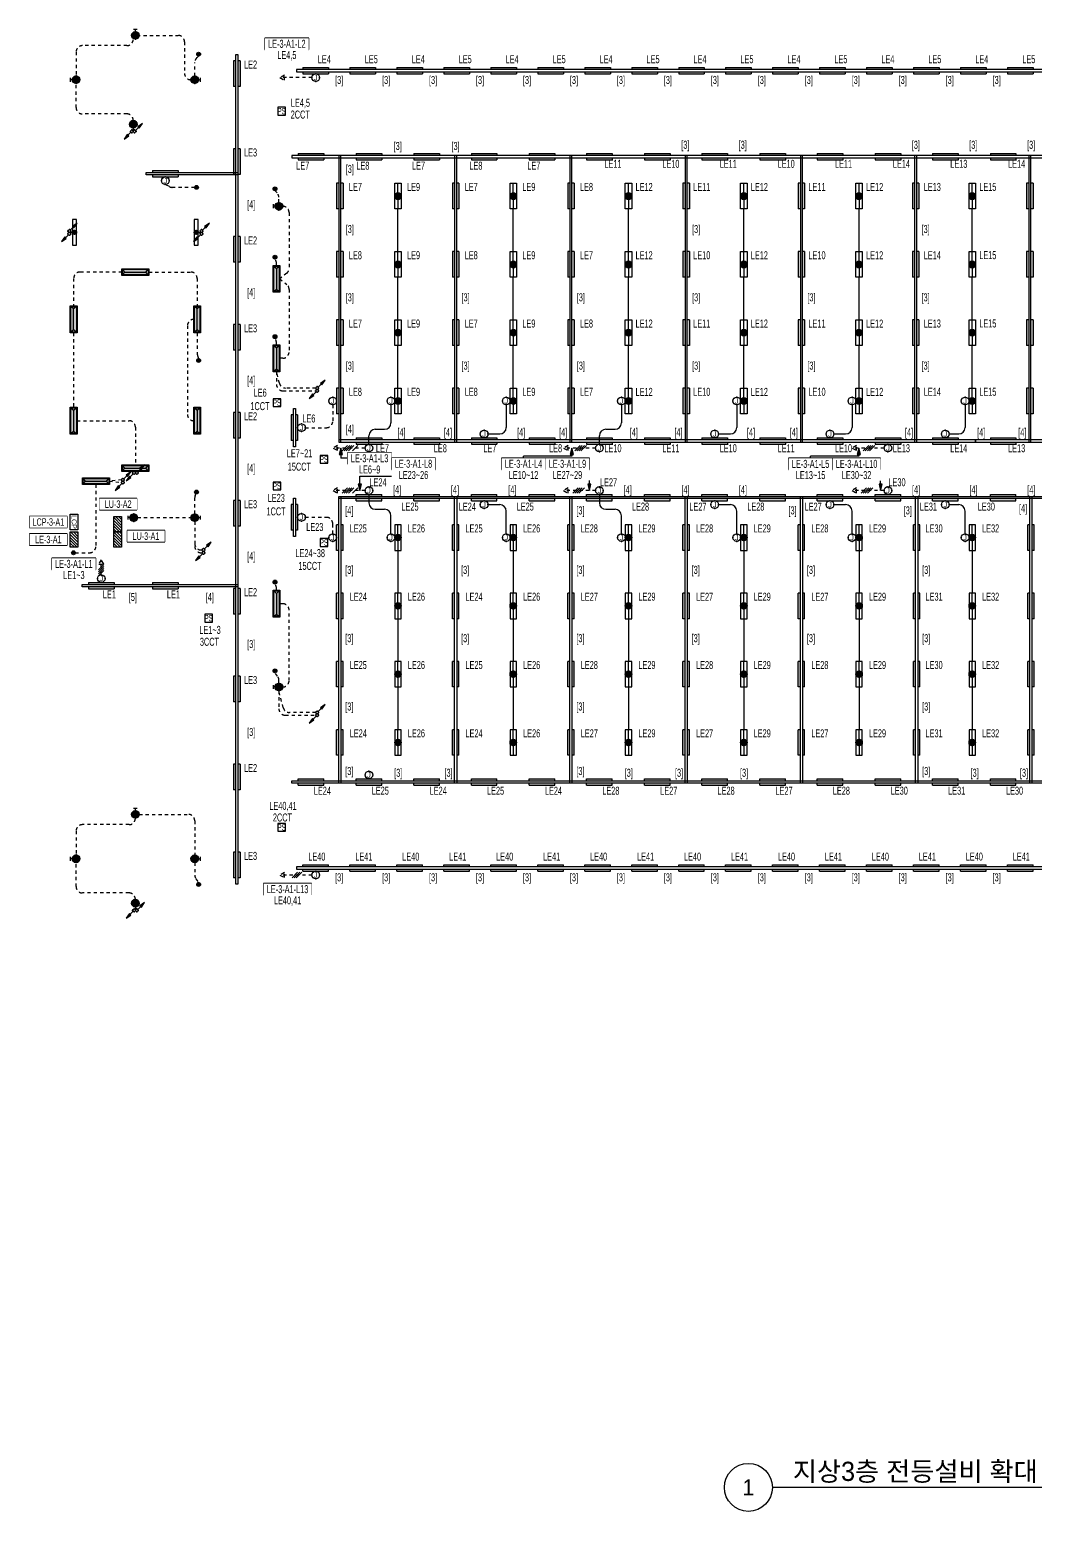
# Model space of a CAD drawing. Header units: millimetres. Extents: x 86947 to 500447, y -530175 to 1059536.
# Drawn here: x 265245 to 312358, y 182625 to 252050 of the extents above; entities that cross this region are included whole.
import ezdxf
from ezdxf.enums import TextEntityAlignment as Align

# ---------------------------------------------------------------- set-up
doc = ezdxf.new("R2010")
doc.units = ezdxf.units.MM
doc.header["$LTSCALE"] = 150
doc.set_wipeout_variables(frame=1)
doc.linetypes.add('D1', pattern=[3, 1, -1, 1])
for name, color, linetype in [('------01 Distribution Panel', 3, 'Continuous'), ('------01 Distribution Panel_UPS_Emgency', 232, 'Continuous'), ('------02 Etc Panel', 3, 'Continuous'), ('------03 Lighting Fixture', 3, 'Continuous'), ('------04 Lighting Switch', 2, 'Continuous'), ('------04 Number of Strands (가닥수)', 1, 'Continuous'), ('-----20 General Symbol', 3, 'Continuous'), ('-----21 Embeded Wire in Ceiling or Wall', 4, 'Continuous'), ('-----23 Concealed or Exposed Wire', 4, 'D1'), ('-----28 Race Way', 1, 'Continuous'), ('-----29 Indicator', 1, 'Continuous'), ('-----41 Drawing Title', 2, 'Continuous')]:
    doc.layers.add(name, color=color, linetype=linetype)
doc.styles.add('ELEC', font='Dotum.ttf')

# ---------------------------------------------------------------- blocks, each defined once
blk = doc.blocks.new('E17')
h = blk.add_hatch(color=256)
h.paths.add_polyline_path([(600, 100), (-600, 100), (-600, 0), (600, 0)])
h.paths.add_polyline_path([(600, -100), (-600, -100), (-600, -200), (600, -200)])
for p, q in [((-600, 100), (600, 100)), ((-600, 100), (-600, 0)), ((600, 100), (600, 0)), ((600, 100), (600, 0)), ((-600, -100), (-600, -200)), ((-600, -200), (600, -200)), ((600, -100), (600, -200))]:
    blk.add_line(p, q)
blk = doc.blocks.new('*U13')
h = blk.add_hatch(color=256)
edge = h.paths.add_edge_path()
edge.add_arc((0, -75), 75, 0, 360)
blk.add_circle((0, -75), 75)
blk = doc.blocks.new('*U16')
blk.add_lwpolyline([(150, 0), (-150, 0), (-150, -300), (150, -300)], close=True)
at = {"style": 'ELEC', "width": 0.6}
blk.add_text('PS', height=250, dxfattribs=at).set_placement((0, -150), align=Align.MIDDLE)
blk = doc.blocks.new('D06')
for p, q in [((-75, 0), (0, 0)), ((0, -75), (0, 75))]:
    blk.add_line(p, q)
at = {"linetype": 'Continuous'}
blk.add_circle((-225, 0), 150, dxfattribs=at)
for p in [(-375, 0), (-225, 150), (-75, 0), (-225, -150)]:
    blk.add_point(p)
blk = doc.blocks.new('E06')
blk.add_hatch(color=256).paths.add_polyline_path([(-75, 0, 1), (-375, 0, 1)])
blk.add_blockref('D06', (0, 0))
blk = doc.blocks.new('벽부 비상등')
h = blk.add_hatch(color=0)
h.dxf.hatch_style = 1
h.paths.add_polyline_path([(0, 488), (-128, 600), (-128, -600), (0, -488)])
h = blk.add_hatch(color=0)
h.dxf.hatch_style = 1
h.paths.add_polyline_path([(128, 600), (0, 488), (0, -488), (128, -600)])
at = {"color": 1}
for p, q in [((-128, 600), (0, 488)), ((0, 488), (128, 600)), ((0, -488), (0, 488)), ((-128, -600), (0, -488)), ((0, -488), (128, -600))]:
    blk.add_line(p, q, dxfattribs=at)
blk.add_lwpolyline([(158, -630), (158, 630), (-158, 630), (-158, -630)], close=True)
blk.add_lwpolyline([(128, -600), (128, 600), (-128, 600), (-128, -600)], close=True, dxfattribs=at)
blk = doc.blocks.new('O04')
blk.add_circle((0, 0), 150)
for p in [(-150, 0), (0, 150), (150, 0), (0, -150)]:
    blk.add_point(p)
at = {"style": 'ELEC'}
blk.add_text('J', height=214, dxfattribs=at).set_placement((0, 0), align=Align.MIDDLE)
blk = doc.blocks.new('O01')
blk.add_hatch(color=256).paths.add_polyline_path([(-149, -218), (-218, -149), (-368, -368)])
blk.add_line((-46, -46), (-184, -184))
blk.add_lwpolyline([(-368, -368), (-149, -218), (-218, -149), (-368, -368)])
blk.add_circle((0, 0), 65)
for p in [(-65, 0), (-65, 0), (0, 65), (0, 65), (65, 0), (65, 0), (0, -65), (0, -65)]:
    blk.add_point(p)
blk = doc.blocks.new('O07')
blk.add_lwpolyline([(0, -100), (173, 0), (0, 100)], close=True)
blk = doc.blocks.new('*U45')
at = {"color": 0}
for p, q in [((-186, -106), (26, 106)), ((-106, -106), (106, 106)), ((-26, -106), (186, 106))]:
    blk.add_line(p, q, dxfattribs=at)
blk = doc.blocks.new('*U48')
at = {"color": 0}
for p, q in [((-226, -106), (-14, 106)), ((-146, -106), (66, 106)), ((-66, -106), (146, 106)), ((14, -106), (226, 106))]:
    blk.add_line(p, q, dxfattribs=at)
blk = doc.blocks.new('D12')
at = {"linetype": 'Continuous'}
blk.add_lwpolyline([(600, -90), (600, 90), (-600, 90), (-600, -90)], close=True, dxfattribs=at)
blk.add_circle((0, 0), 90, dxfattribs=at)
for p in [(-90, 0), (0, 90), (90, 0), (0, -90)]:
    blk.add_point(p)
blk = doc.blocks.new('E13')
at = {"layer": '------03 Lighting Fixture'}
blk.add_hatch(color=256, dxfattribs=at).paths.add_polyline_path([(-90, 180, 1), (90, 180, 1)])
for p, q in [((90, 0), (-90, 0)), ((0, 90), (0, 0))]:
    blk.add_line(p, q, dxfattribs=at)
blk.add_blockref('D12', (0, 180), dxfattribs=at)
blk = doc.blocks.new('A02')
h = blk.add_hatch()
h.set_pattern_fill('ANSI31', color=256, scale=25, style=0)
h.set_pattern_definition([(45, (-2000, -19200), (-56.1266, 56.1266), [])])
h.paths.add_polyline_path([(-300, 300), (-300, 0), (300, 0), (300, 300)])
blk.add_lwpolyline([(300, 0), (-300, 0), (-300, 300), (300, 300)], close=True)
blk = doc.blocks.new('A07')
blk.add_lwpolyline([(-300, 0), (-300, 300), (300, 300), (300, 0)], close=True)
at = {"style": 'ELEC'}
blk.add_text('LCP', height=200, dxfattribs=at).set_placement((0, 150), align=Align.MIDDLE)
blk = doc.blocks.new('D14')
at = {"linetype": 'Continuous'}
for p, q in [((-150, 0), (-600, 0)), ((150, 0), (600, 0))]:
    blk.add_line(p, q, dxfattribs=at)
blk.add_lwpolyline([(600, 150), (-600, 150), (-600, -150), (600, -150)], close=True, dxfattribs=at)
blk.add_circle((0, 0), 150, dxfattribs=at)
for p in [(-150, 0), (0, 150), (150, 0), (0, -150)]:
    blk.add_point(p)
blk = doc.blocks.new('E14')
blk.add_hatch(color=256).paths.add_polyline_path([(-150, 0, 1), (150, 0, 1)])
blk.add_blockref('D14', (0, 0))
blk = doc.blocks.new('*U47')
at = {"color": 0}
for p, q in [((-306, -106), (-94, 106)), ((-226, -106), (-14, 106)), ((-146, -106), (66, 106)), ((-66, -106), (146, 106)), ((94, -106), (306, 106))]:
    blk.add_line(p, q, dxfattribs=at)

msp = doc.modelspace()

# ---------------------------------------------------------------- linework, layer by layer
at = {"layer": '------01 Distribution Panel', "color": 1, "elevation": 0}
for points in [[(276267, 251124), (278322, 251124), (278322, 251649), (276267, 251649)], [(280143, 231703), (282198, 231703), (282198, 232228), (280143, 232228)], [(287356, 231446), (289410, 231446), (289410, 231971), (287356, 231971)], [(300801, 231441), (302856, 231441), (302856, 231966), (300801, 231966)], [(268516, 229556), (270271, 229556), (270271, 230081), (268516, 230081)], [(269818, 228055), (271573, 228055), (271573, 228580), (269818, 228580)], [(266290, 226757), (268345, 226757), (268345, 227282), (266290, 227282)], [(276201, 211516), (278456, 211516), (278456, 212041), (276201, 212041)]]:
    msp.add_lwpolyline(points, close=True, dxfattribs=at)
at = {"layer": '------01 Distribution Panel', "color": 1}
msp.add_lwpolyline([(265245, 227897), (267000, 227897), (267000, 228422), (265245, 228422)], close=True, dxfattribs=at)
at = {"layer": '-----21 Embeded Wire in Ceiling or Wall'}
for p, q in [((282500, 241650), (282500, 243650)), ((287900, 241650), (287900, 243650)), ((293300, 241650), (293300, 243650)), ((298700, 241650), (298700, 243650)), ((304100, 241650), (304100, 243650)), ((309400, 241650), (309400, 243650)), ((282500, 238450), (282500, 240450)), ((287900, 238450), (287900, 240450)), ((293300, 238450), (293300, 240450)), ((298700, 238450), (298700, 240450)), ((304100, 238450), (304100, 240450)), ((309400, 238450), (309400, 240450)), ((282500, 235250), (282500, 237250)), ((287900, 235250), (287900, 237250)), ((293300, 235250), (293300, 237250)), ((298700, 235250), (298700, 237250)), ((304100, 235250), (304100, 237250)), ((309400, 235250), (309400, 237250)), ((282170, 234470), (282170, 233625)), ((287570, 234470), (287570, 233405)), ((292970, 234470), (292970, 233625)), ((298370, 234470), (298370, 233405)), ((303770, 234470), (303770, 233405)), ((309070, 234470), (309070, 233405)), ((281437, 233325), (281870, 233325)), ((292237, 233325), (292670, 233325)), ((281137, 232625), (281137, 233025)), ((286717, 233105), (287270, 233105)), ((291937, 232625), (291937, 233025)), ((297517, 233105), (298070, 233105)), ((302917, 233105), (303470, 233105)), ((308317, 233105), (308770, 233105)), ((281137, 230275), (281137, 229875)), ((291937, 230275), (291937, 229875)), ((281437, 229575), (281870, 229575)), ((282170, 228430), (282170, 229275)), ((286717, 229795), (287270, 229795)), ((287570, 228430), (287570, 229495)), ((292237, 229575), (292670, 229575)), ((292970, 228430), (292970, 229275)), ((297517, 229795), (298070, 229795)), ((298370, 228430), (298370, 229495)), ((302917, 229795), (303470, 229795)), ((303770, 228430), (303770, 229495)), ((308317, 229795), (308770, 229795)), ((309070, 228430), (309070, 229495)), ((282500, 227650), (282500, 225650)), ((287900, 227650), (287900, 225650)), ((293300, 227650), (293300, 225650)), ((298700, 227650), (298700, 225650)), ((304100, 227650), (304100, 225650)), ((309400, 227650), (309400, 225650)), ((282500, 224450), (282500, 222450)), ((287900, 224450), (287900, 222450)), ((293300, 224450), (293300, 222450)), ((298700, 224450), (298700, 222450)), ((304100, 224450), (304100, 222450)), ((309400, 224450), (309400, 222450)), ((282500, 221250), (282500, 219250)), ((287900, 221250), (287900, 219250)), ((293300, 221250), (293300, 219250)), ((298700, 221250), (298700, 219250)), ((304100, 221250), (304100, 219250)), ((309400, 221250), (309400, 219250))]:
    msp.add_line(p, q, dxfattribs=at)
for centre, start, end in [((281437, 233025), 90, 180), ((281870, 233625), 270, 0), ((287270, 233405), 270, 0), ((292237, 233025), 90, 180), ((292670, 233625), 270, 0), ((298070, 233405), 270, 0), ((303470, 233405), 270, 0), ((308770, 233405), 270, 0), ((281437, 229875), 180, 270), ((292237, 229875), 180, 270), ((281870, 229275), 0, 90), ((287270, 229495), 0, 90), ((292670, 229275), 0, 90), ((298070, 229495), 0, 90), ((303470, 229495), 0, 90), ((308770, 229495), 0, 90)]:
    msp.add_arc(centre, 300, start, end, dxfattribs=at)
at = {"layer": '-----23 Concealed or Exposed Wire'}
for p, q in [((279445, 234470), (279445, 233700)), ((278160, 233400), (279145, 233400)), ((291757, 232445), (290257, 232445)), ((305270, 232445), (303770, 232445)), ((269550, 230957), (268980, 230892)), ((268980, 230892), (269550, 230827)), ((280957, 230455), (279457, 230455)), ((291757, 230455), (290257, 230455)), ((305270, 230455), (303770, 230455)), ((278160, 229200), (279145, 229200)), ((279445, 228430), (279445, 228900))]:
    msp.add_line(p, q, dxfattribs=at)
at = {"layer": '-----23 Concealed or Exposed Wire', "elevation": 0}
for points in [[(270100, 251600, -0.414214), (269800, 251300), (267720, 251300, 0.414214), (267420, 251000), (267420, 249880)], [(270280, 251780), (272200, 251780, -0.414214), (272500, 251480), (272500, 250000, 0.414214), (272800, 249700)], [(272980, 249880), (272980, 250509, -0.203951), (273072, 250725), (273160, 250810)], [(270100, 247800, 0.414214), (269800, 248100), (267720, 248100, -0.414214), (267420, 248400), (267420, 249520)], [(272970, 244660), (271926, 244660, -0.118785), (271790, 244693), (271600, 244790)], [(276920, 243955), (276920, 244193, 0.195368), (276835, 244402), (276740, 244500)], [(277100, 243775, -0.414214), (277400, 243475), (277400, 240868, -0.227423), (277288, 240634), (276965, 240375), (277288, 240116, -0.227423), (277400, 239882), (277400, 236950, -0.414214), (277100, 236650), (276965, 236650)], [(276808, 241005), (276808, 241108, 0.146377), (276758, 241272), (276740, 241300)], [(269570, 240692), (267607, 240692, 0.414214), (267307, 240392), (267307, 239105)], [(270830, 240692), (272792, 240692, -0.414214), (273092, 240392), (273092, 239105)], [(272935, 238475, 0.414214), (272635, 238175), (272635, 234025, 0.414214), (272935, 233725)], [(273092, 237845), (273092, 236878, 0.087527), (273111, 236776), (273160, 236640)], [(276808, 237280), (276808, 237384, 0.156652), (276751, 237559), (276740, 237575)], [(278650, 235258), (277235, 235258, -0.342726), (276944, 235484), (276808, 236020), (276808, 236020), (276808, 235428, 0.414214), (277108, 235128), (278650, 235128)], [(267465, 233725), (269900, 233725, -0.414214), (270200, 233425), (270200, 231665)], [(272980, 229365), (272980, 230121, -0.087415), (272995, 230206), (273060, 230385)], [(272980, 229005), (272980, 227840, 0.414214), (273280, 227540), (273320, 227540)], [(272980, 229005), (272980, 227970, 0.414214), (273280, 227670), (273320, 227670)], [(276808, 225780), (276808, 225882, 0.144104), (276760, 226045), (276740, 226075)], [(277100, 221250, 0.414214), (277400, 221550), (277400, 224850, 0.414214), (277100, 225150), (276965, 225150)], [(276920, 221430), (276920, 221581, 0.167033), (276857, 221765), (276740, 221915)], [(278650, 220058), (277411, 220058, -0.342726), (277121, 220284), (276920, 221070), (276920, 221070), (276920, 220228, 0.414214), (277220, 219928), (278650, 219928)], [(270380, 215280), (272680, 215280, -0.414214), (272980, 214980), (272980, 213380)], [(270200, 215100, -0.414214), (269900, 214800), (267720, 214800, 0.414214), (267420, 214500), (267420, 213380)], [(270200, 211300, 0.414214), (269900, 211600), (267720, 211600, -0.414214), (267420, 211900), (267420, 213020)], [(272980, 213020), (272980, 212436, 0.158092), (273037, 212260), (273160, 212090)]]:
    msp.add_lwpolyline(points, format="xyb", dxfattribs=at)
for points in [[(278470, 249800), (276970, 249800)], [(267307, 237845), (267307, 234355)], [(270300, 229185), (272800, 229185)], [(268600, 226510), (268600, 227210)], [(278470, 212440), (276970, 212440)]]:
    msp.add_lwpolyline(points, dxfattribs=at)
at = {"layer": '-----23 Concealed or Exposed Wire'}
for centre, start, end in [((279145, 233700), 270, 0), ((279145, 228900), 0, 90)]:
    msp.add_arc(centre, 300, start, end, dxfattribs=at)
at = {"layer": '-----28 Race Way', "elevation": 0}
for points in [[(274900, 250890), (275000, 250890), (275000, 212010), (274900, 212010)], [(277750, 250080), (341150, 250080), (341150, 250180), (277750, 250180)], [(277525, 246050), (341975, 246050), (341975, 246150), (277525, 246150)], [(279825, 232725), (279825, 246150), (279725, 246150), (279725, 232725)], [(285250, 232725), (285250, 246150), (285150, 246150), (285150, 232725)], [(290650, 232725), (290650, 246150), (290550, 246150), (290550, 232725)], [(296050, 232725), (296050, 246150), (295950, 246150), (295950, 232725)], [(301450, 232725), (301450, 246150), (301350, 246150), (301350, 232725)], [(306800, 232725), (306800, 246150), (306700, 246150), (306700, 232725)], [(312150, 232725), (312150, 246150), (312050, 246150), (312050, 232725)], [(270700, 245250), (270700, 245350), (275000, 245350), (275000, 245250)], [(277600, 234300), (277700, 234300), (277700, 232500), (277600, 232500)], [(279725, 232725), (309550, 232725), (309550, 232825), (279725, 232825)], [(309550, 232725), (339175, 232725), (339175, 232825), (309550, 232825)], [(277600, 230100), (277700, 230100), (277700, 228300), (277600, 228300)], [(279825, 230175), (279825, 216750), (279725, 216750), (279725, 230175)], [(279725, 230175), (339175, 230175), (339175, 230075), (279725, 230075)], [(285250, 230175), (285250, 216750), (285150, 216750), (285150, 230175)], [(290650, 230175), (290650, 216750), (290550, 216750), (290550, 230175)], [(296050, 230175), (296050, 216750), (295950, 216750), (295950, 230175)], [(301450, 230175), (301450, 216750), (301350, 216750), (301350, 230175)], [(306850, 230175), (306850, 216750), (306750, 216750), (306750, 230175)], [(312200, 230175), (312200, 216750), (312100, 216750), (312100, 230175)], [(267700, 225950), (267700, 226050), (275000, 226050), (275000, 225950)], [(277525, 216850), (341975, 216850), (341975, 216750), (277525, 216750)]]:
    msp.add_lwpolyline(points, close=True, dxfattribs=at)
at = {"layer": '-----28 Race Way'}
msp.add_lwpolyline([(277750, 212720), (341150, 212720), (341150, 212820), (277750, 212820)], close=True, dxfattribs=at)
at = {"layer": '-----29 Indicator', "color": 1}
for p, q in [((280787, 230755), (280637, 230755)), ((280637, 230755), (280712, 230455)), ((280712, 230455), (280787, 230755))]:
    msp.add_line(p, q, dxfattribs=at)
at = {"layer": '-----41 Drawing Title', "color": 7}
msp.add_line((318861, 183750), (300039, 183750), dxfattribs=at)
msp.add_circle((298914, 183750), 1125, dxfattribs=at)

# ---------------------------------------------------------------- block references
at = {"layer": '------01 Distribution Panel', "xscale": 1.2, "yscale": 1.2, "zscale": 1.2, "rotation": 270}
msp.add_blockref('A02', (267150, 228160), dxfattribs=at)
at = {"layer": '------01 Distribution Panel_UPS_Emgency', "xscale": 1.2, "yscale": 1.2, "zscale": 1.2, "rotation": 270}
msp.add_blockref('A02', (269190, 228160), dxfattribs=at)
at = {"layer": '------02 Etc Panel', "xscale": 1.2, "yscale": 1.2, "zscale": 1.2, "rotation": 270}
msp.add_blockref('A07', (267150, 228980), dxfattribs=at)
at = {"layer": '------03 Lighting Fixture', "xscale": 1.2, "yscale": 1.2, "zscale": 1.2}
for p, rotation in [((270200, 252050), 90), ((267150, 249700), 180), ((270100, 247350), 270), ((276650, 243775), 180), ((269850, 229185), 180), ((276650, 221250), 180), ((270200, 215550), 89.99999999999999), ((267150, 213200), 180), ((270200, 210850), 270)]:
    msp.add_blockref('E06', p, dxfattribs=dict(at, rotation=rotation))
at = {"layer": '------03 Lighting Fixture', "color": 3, "rotation": 270}
for p in [(275000, 249990), (275000, 245870), (279825, 244250), (285250, 244250), (290650, 244250), (296050, 244250), (301450, 244250), (306800, 244250), (312150, 244250), (275000, 241750), (279825, 241050), (285250, 241050), (290650, 241050), (296050, 241050), (301450, 241050), (306800, 241050), (312150, 241050), (275000, 237630), (279825, 237850), (285250, 237850), (290650, 237850), (296050, 237850), (301450, 237850), (306800, 237850), (312150, 237850), (279825, 234650), (285250, 234650), (290650, 234650), (296050, 234650), (301450, 234650), (306800, 234650), (312150, 234650), (275000, 233510), (277700, 233400), (275000, 229390), (277700, 229200), (275000, 225270), (275000, 221150), (275000, 217030), (275000, 212910)]:
    msp.add_blockref('E17', p, dxfattribs=at)
at = {"layer": '------03 Lighting Fixture', "color": 3}
for p in [(278650, 250180), (280850, 250180), (283050, 250180), (285250, 250180), (287450, 250180), (289650, 250180), (291850, 250180), (294050, 250180), (296250, 250180), (298450, 250180), (300650, 250180), (302850, 250180), (305050, 250180), (307250, 250180), (309450, 250180), (311650, 250180), (278425, 246150), (281137, 246150), (283850, 246150), (286537, 246150), (289250, 246150), (291937, 246150), (294650, 246150), (297337, 246150), (300050, 246150), (302737, 246150), (305450, 246150), (308137, 246150), (310850, 246150), (271600, 245350), (281137, 232825), (283850, 232825), (286537, 232825), (289250, 232825), (291937, 232825), (294650, 232825), (297337, 232825), (300050, 232825), (302737, 232825), (305450, 232825), (308137, 232825), (310850, 232825), (268600, 226050), (271600, 226050)]:
    msp.add_blockref('E17', p, dxfattribs=at)
at = {"layer": '------03 Lighting Fixture', "xscale": 1.2, "yscale": 1.2, "zscale": 1.2}
for p in [(273250, 249700), (273250, 229185), (273250, 213200)]:
    msp.add_blockref('E06', p, dxfattribs=at)
at = {"layer": '------03 Lighting Fixture', "xscale": -1}
for name, p, rotation in [('E14', (282500, 244250), 270), ('E14', (287900, 244250), 270), ('E14', (293300, 244250), 270), ('E14', (298700, 244250), 270), ('E14', (304100, 244250), 270), ('E14', (309400, 244250), 270), ('E14', (282500, 241050), 270), ('E14', (287900, 241050), 270), ('E14', (293300, 241050), 270), ('E14', (298700, 241050), 270), ('E14', (304100, 241050), 270), ('E14', (309400, 241050), 270), ('벽부 비상등', (276808, 240375), 180), ('벽부 비상등', (270200, 240692), 270), ('E14', (282500, 237850), 270), ('E14', (287900, 237850), 270), ('E14', (293300, 237850), 270), ('E14', (298700, 237850), 270), ('E14', (304100, 237850), 270), ('E14', (309400, 237850), 270), ('벽부 비상등', (276808, 236650), 180), ('E14', (282500, 234650), 270), ('E14', (287900, 234650), 270), ('E14', (293300, 234650), 270), ('E14', (298700, 234650), 270), ('E14', (304100, 234650), 270), ('E14', (309400, 234650), 270), ('벽부 비상등', (267307, 233725), 180), ('벽부 비상등', (273092, 233725), 180), ('벽부 비상등', (270200, 231507), 270), ('벽부 비상등', (268350, 230892), 270), ('벽부 비상등', (276808, 225150), 180)]:
    msp.add_blockref(name, p, dxfattribs=dict(at, rotation=rotation))
at = {"layer": '------03 Lighting Fixture'}
for name, p, rotation in [('E13', (267170, 242550), 270), ('E13', (273230, 242550), 89.99999999999999), ('E14', (282500, 228250), 270), ('E14', (287900, 228250), 270), ('E14', (293300, 228250), 270), ('E14', (298700, 228250), 270), ('E14', (304100, 228250), 270), ('E14', (309400, 228250), 270), ('E14', (282500, 225050), 270), ('E14', (287900, 225050), 270), ('E14', (293300, 225050), 270), ('E14', (298700, 225050), 270), ('E14', (304100, 225050), 270), ('E14', (309400, 225050), 270), ('E14', (282500, 221850), 270), ('E14', (287900, 221850), 270), ('E14', (293300, 221850), 270), ('E14', (298700, 221850), 270), ('E14', (304100, 221850), 270), ('E14', (309400, 221850), 270), ('E14', (282500, 218650), 270), ('E14', (287900, 218650), 270), ('E14', (293300, 218650), 270), ('E14', (298700, 218650), 270), ('E14', (304100, 218650), 270), ('E14', (309400, 218650), 270)]:
    msp.add_blockref(name, p, dxfattribs=dict(at, rotation=rotation))
at = {"layer": '------03 Lighting Fixture', "xscale": -1}
for p in [(267307, 238475), (273092, 238475)]:
    msp.add_blockref('벽부 비상등', p, dxfattribs=at)
at = {"layer": '------03 Lighting Fixture', "color": 3, "xscale": -1}
for p, rotation in [((281137, 230075), 180), ((283850, 230075), 180), ((286537, 230075), 180), ((289250, 230075), 180), ((291937, 230075), 180), ((294650, 230075), 180), ((297337, 230075), 180), ((300050, 230075), 180), ((302737, 230075), 180), ((305450, 230075), 180), ((308137, 230075), 180), ((310850, 230075), 180), ((279825, 228250), 270), ((285250, 228250), 270), ((290650, 228250), 270), ((296050, 228250), 270), ((301450, 228250), 270), ((306850, 228250), 270), ((312200, 228250), 270), ((279825, 225050), 270), ((285250, 225050), 270), ((290650, 225050), 270), ((296050, 225050), 270), ((301450, 225050), 270), ((306850, 225050), 270), ((312200, 225050), 270), ((279825, 221850), 270), ((285250, 221850), 270), ((290650, 221850), 270), ((296050, 221850), 270), ((301450, 221850), 270), ((306850, 221850), 270), ((312200, 221850), 270), ((279825, 218650), 270), ((285250, 218650), 270), ((290650, 218650), 270), ((296050, 218650), 270), ((301450, 218650), 270), ((306850, 218650), 270), ((312200, 218650), 270), ((278425, 216750), 180), ((281137, 216750), 180), ((283850, 216750), 180), ((286537, 216750), 180), ((289250, 216750), 180), ((291937, 216750), 180), ((294650, 216750), 180), ((297337, 216750), 180), ((300050, 216750), 180), ((302737, 216750), 180), ((305450, 216750), 180), ((308137, 216750), 180), ((310850, 216750), 180), ((278650, 212720), 180), ((280850, 212720), 180), ((283050, 212720), 180), ((285250, 212720), 180), ((287450, 212720), 180), ((289650, 212720), 180), ((291850, 212720), 180), ((294050, 212720), 180), ((296250, 212720), 180), ((298450, 212720), 180), ((300650, 212720), 180), ((302850, 212720), 180), ((305050, 212720), 180), ((307250, 212720), 180), ((309450, 212720), 180), ((311650, 212720), 180)]:
    msp.add_blockref('E17', p, dxfattribs=dict(at, rotation=rotation))
at = {"layer": '------04 Lighting Switch', "xscale": 1.2, "yscale": 1.2, "zscale": 1.2}
for p, rotation in [((273250, 250900), 270), ((273150, 244660), 270), ((276650, 244590), 89.99999999999999), ((276650, 241390), 89.99999999999999), ((276650, 237665), 89.99999999999999), ((273250, 236550), 270), ((273150, 230385), 270), ((267300, 227450), 180), ((276650, 226165), 89.99999999999999), ((276650, 222005), 89.99999999999999), ((273250, 212000), 270)]:
    msp.add_blockref('*U13', p, dxfattribs=dict(at, rotation=rotation))
for p in [(277050, 248410), (276830, 234750), (279030, 232100), (276830, 230850), (279030, 228200), (273630, 224655), (277050, 214850)]:
    msp.add_blockref('*U16', p, dxfattribs=at)
at = {"layer": '------04 Number of Strands (가닥수)', "xscale": 1.2, "yscale": 1.2, "zscale": 1.2}
for name, p in [('*U48', (304568, 232445)), ('*U47', (280255, 230455))]:
    msp.add_blockref(name, p, dxfattribs=at)
at = {"layer": '-----20 General Symbol', "xscale": 1.2, "yscale": 1.2, "zscale": 1.2}
for p in [(278650, 249800), (271600, 244970), (279445, 234650), (282170, 234650), (287570, 234650), (292970, 234650), (298370, 234650), (303770, 234650), (309070, 234650), (277980, 233400), (286537, 233105), (297337, 233105), (302737, 233105), (308137, 233105), (281137, 232445), (291937, 232445), (305450, 232445), (281137, 230455), (291937, 230455), (305450, 230455), (286537, 229795), (297337, 229795), (302737, 229795), (308137, 229795), (277980, 229200), (279445, 228250), (282170, 228250), (287570, 228250), (292970, 228250), (298370, 228250), (303770, 228250), (309070, 228250), (268600, 226330), (281137, 217130), (278650, 212440)]:
    msp.add_blockref('O04', p, dxfattribs=at)
at = {"layer": '-----20 General Symbol'}
for p in [(270035, 247285), (267105, 242485), (273295, 242485), (278715, 235128), (270135, 231285), (269615, 230827), (269615, 230827), (273385, 227540), (278715, 219928), (270135, 210785)]:
    msp.add_blockref('O01', p, dxfattribs=at)
at = {"layer": '-----20 General Symbol', "rotation": 180}
for p in [(270165, 247285), (267105, 242615), (273295, 242615), (278715, 235258), (269615, 230957), (270265, 231285), (273385, 227670), (278715, 220058), (270265, 210785)]:
    msp.add_blockref('O01', p, dxfattribs=at)
at = {"layer": '-----23 Concealed or Exposed Wire', "xscale": 1.199999999953434, "yscale": 1.199999999953434, "zscale": 1.199999999953434}
for p, rotation in [((277178, 249800), 180), ((279665, 232445), 180), ((290465, 232445), 180), ((303978, 232445), 180), ((279665, 230455), 180), ((268600, 227002), 90), ((277178, 212440), 180)]:
    msp.add_blockref('O07', p, dxfattribs=dict(at, rotation=rotation))

# ---------------------------------------------------------------- texts
at = {"layer": '------04 Lighting Switch', "style": 'ELEC', "width": 0.7}
for s, p in [('LE4', (279049, 250663)), ('LE5', (281249, 250663)), ('LE4', (283449, 250663)), ('LE5', (285649, 250663)), ('LE4', (287849, 250663)), ('LE5', (290049, 250663)), ('LE4', (292249, 250663)), ('LE5', (294449, 250663)), ('LE4', (296649, 250663)), ('LE5', (298849, 250663)), ('LE4', (301049, 250663)), ('LE5', (303249, 250663)), ('LE4', (305449, 250663)), ('LE5', (307649, 250663)), ('LE4', (309849, 250663)), ('LE5', (312049, 250663)), ('LE2', (275594, 250416)), ('LE4,5', (277930, 248589)), ('2CCT', (277922, 248071)), ('LE3', (275594, 246296)), ('LE7', (278037, 245678)), ('LE8', (280855, 245678)), ('LE7', (283462, 245678)), ('LE8', (286149, 245678)), ('LE7', (288862, 245678)), ('LE11', (292571, 245763)), ('LE10', (295284, 245763)), ('LE11', (297971, 245763)), ('LE10', (300684, 245763)), ('LE11', (303371, 245763)), ('LE14', (306084, 245763)), ('LE13', (308771, 245763)), ('LE14', (311484, 245763)), ('LE7', (280505, 244681)), ('LE9', (283230, 244681)), ('LE7', (285930, 244681)), ('LE9', (288630, 244681)), ('LE8', (291330, 244681)), ('LE12', (294030, 244681)), ('LE11', (296730, 244681)), ('LE12', (299430, 244681)), ('LE11', (302130, 244681)), ('LE12', (304830, 244681)), ('LE13', (307530, 244681)), ('LE15', (310130, 244681)), ('LE2', (275594, 242176)), ('LE8', (280505, 241481)), ('LE9', (283230, 241481)), ('LE8', (285930, 241481)), ('LE9', (288630, 241481)), ('LE7', (291330, 241481)), ('LE12', (294030, 241481)), ('LE10', (296730, 241481)), ('LE12', (299430, 241481)), ('LE10', (302130, 241481)), ('LE12', (304830, 241481)), ('LE14', (307530, 241481)), ('LE15', (310130, 241481)), ('LE3', (275594, 238056)), ('LE7', (280505, 238281)), ('LE9', (283230, 238281)), ('LE7', (285930, 238281)), ('LE9', (288630, 238281)), ('LE8', (291330, 238281)), ('LE12', (294030, 238281)), ('LE11', (296730, 238281)), ('LE12', (299430, 238281)), ('LE11', (302130, 238281)), ('LE12', (304830, 238281)), ('LE13', (307530, 238281)), ('LE15', (310130, 238281)), ('LE6', (276043, 235041)), ('LE8', (280505, 235081)), ('LE9', (283230, 235081)), ('LE8', (285930, 235081)), ('LE9', (288630, 235081)), ('LE7', (291330, 235081)), ('LE12', (294030, 235081)), ('LE10', (296730, 235081)), ('LE12', (299430, 235081)), ('LE10', (302130, 235081)), ('LE12', (304830, 235081)), ('LE14', (307530, 235081)), ('LE15', (310130, 235081)), ('LE2', (275594, 233936)), ('1CCT', (276035, 234410)), ('LE6', (278327, 233831)), ('LE10', (292571, 232438)), ('LE11', (295284, 232438)), ('LE10', (297971, 232438)), ('LE13', (306084, 232438)), ('LE14', (308771, 232438)), ('LE13', (311484, 232438)), ('LE7~21', (277889, 232205)), ('15CCT', (277881, 231574)), ('LE27', (292364, 230844)), ('LE30', (305877, 230844)), ('LE3', (275594, 229816)), ('LE23', (276798, 230110)), ('LE25', (283062, 229703)), ('LE24', (285749, 229703)), ('LE25', (288462, 229703)), ('LE28', (293862, 229703)), ('LE27', (296549, 229703)), ('LE28', (299262, 229703)), ('LE27', (301949, 229703)), ('LE31', (307349, 229703)), ('LE30', (310062, 229703)), ('1CCT', (276790, 229479)), ('LE23', (278603, 228747)), ('LE25', (280638, 228681)), ('LE26', (283363, 228681)), ('LE25', (286063, 228681)), ('LE26', (288763, 228681)), ('LE28', (291463, 228681)), ('LE29', (294163, 228681)), ('LE28', (296863, 228681)), ('LE29', (299563, 228681)), ('LE28', (302263, 228681)), ('LE29', (304963, 228681)), ('LE30', (307613, 228681)), ('LE32', (310263, 228681)), ('LE24~38', (278388, 227523)), ('15CCT', (278380, 226925)), ('LE1', (268980, 225590)), ('LE1', (271980, 225590)), ('LE2', (275594, 225696)), ('LE24', (280638, 225481)), ('LE26', (283363, 225481)), ('LE24', (286063, 225481)), ('LE26', (288763, 225481)), ('LE27', (291463, 225481)), ('LE29', (294163, 225481)), ('LE27', (296863, 225481)), ('LE29', (299563, 225481)), ('LE27', (302263, 225481)), ('LE29', (304963, 225481)), ('LE31', (307613, 225481)), ('LE32', (310263, 225481)), ('LE1~3', (273694, 223925)), ('3CCT', (273669, 223369)), ('LE25', (280638, 222281)), ('LE26', (283363, 222281)), ('LE25', (286063, 222281)), ('LE26', (288763, 222281)), ('LE28', (291463, 222281)), ('LE29', (294163, 222281)), ('LE28', (296863, 222281)), ('LE29', (299563, 222281)), ('LE28', (302263, 222281)), ('LE29', (304963, 222281)), ('LE30', (307613, 222281)), ('LE32', (310263, 222281)), ('LE3', (275594, 221576)), ('LE24', (280638, 219081)), ('LE26', (283363, 219081)), ('LE24', (286063, 219081)), ('LE26', (288763, 219081)), ('LE27', (291463, 219081)), ('LE29', (294163, 219081)), ('LE27', (296863, 219081)), ('LE29', (299563, 219081)), ('LE27', (302263, 219081)), ('LE29', (304963, 219081)), ('LE31', (307613, 219081)), ('LE32', (310263, 219081)), ('LE2', (275594, 217456)), ('LE24', (278959, 216393)), ('LE25', (281671, 216393)), ('LE24', (284384, 216393)), ('LE25', (287071, 216393)), ('LE24', (289784, 216393)), ('LE28', (292471, 216393)), ('LE27', (295184, 216393)), ('LE28', (297871, 216393)), ('LE27', (300584, 216393)), ('LE28', (303271, 216393)), ('LE30', (305984, 216393)), ('LE31', (308671, 216393)), ('LE30', (311384, 216393)), ('LE40,41', (277114, 215649)), ('2CCT', (277089, 215136)), ('LE3', (275594, 213336)), ('LE40', (278699, 213303)), ('LE41', (280899, 213303)), ('LE40', (283099, 213303)), ('LE41', (285299, 213303)), ('LE40', (287499, 213303)), ('LE41', (289699, 213303)), ('LE40', (291899, 213303)), ('LE41', (294099, 213303)), ('LE40', (296299, 213303)), ('LE41', (298499, 213303)), ('LE40', (300699, 213303)), ('LE41', (302899, 213303)), ('LE40', (305099, 213303)), ('LE41', (307299, 213303)), ('LE40', (309499, 213303)), ('LE41', (311699, 213303))]:
    msp.add_text(s, height=375, dxfattribs=at).set_placement(p, align=Align.MIDDLE)
at = {"layer": '-----28 Race Way', "style": 'ELEC', "width": 0.7}
for s, p in [('[3]', (279744, 249646)), ('[3]', (281944, 249646)), ('[3]', (284144, 249646)), ('[3]', (286344, 249646)), ('[3]', (288544, 249646)), ('[3]', (290744, 249646)), ('[3]', (292944, 249646)), ('[3]', (295144, 249646)), ('[3]', (297344, 249646)), ('[3]', (299544, 249646)), ('[3]', (301744, 249646)), ('[3]', (303944, 249646)), ('[3]', (306144, 249646)), ('[3]', (308344, 249646)), ('[3]', (310544, 249646)), ('[3]', (282485, 246553)), ('[3]', (285197, 246553)), ('[3]', (295961, 246607)), ('[3]', (298649, 246607)), ('[3]', (306761, 246607)), ('[3]', (309449, 246607)), ('[3]', (312161, 246607)), ('[3]', (280242, 245477)), ('[4]', (275626, 243817)), ('[3]', (280242, 242660)), ('[3]', (296467, 242660)), ('[3]', (307217, 242660)), ('[4]', (275626, 239697)), ('[3]', (280242, 239460)), ('[3]', (285667, 239460)), ('[3]', (291067, 239460)), ('[3]', (296467, 239460)), ('[3]', (301867, 239460)), ('[3]', (307217, 239460)), ('[3]', (280242, 236260)), ('[3]', (285667, 236260)), ('[3]', (291067, 236260)), ('[3]', (296467, 236260)), ('[3]', (301867, 236260)), ('[3]', (307217, 236260)), ('[4]', (275626, 235577)), ('[4]', (280242, 233289)), ('[4]', (282668, 233141)), ('[4]', (284841, 233141)), ('[4]', (288269, 233141)), ('[4]', (290241, 233141)), ('[4]', (293548, 233141)), ('[4]', (295641, 233141)), ('[4]', (299039, 233141)), ('[4]', (301041, 233141)), ('[4]', (306441, 233141)), ('[4]', (309823, 233141)), ('[4]', (311748, 233141)), ('[4]', (275626, 231457)), ('[4]', (285171, 230452)), ('[4]', (293259, 230452)), ('[4]', (295971, 230452)), ('[4]', (298659, 230452)), ('[4]', (306771, 230452)), ('[4]', (309459, 230452)), ('[4]', (312171, 230452)), ('[4]', (311783, 229576)), ('[4]', (280221, 229476)), ('[3]', (291046, 229476)), ('[3]', (300983, 229476)), ('[3]', (306383, 229476)), ('[4]', (275626, 227337)), ('[3]', (280221, 226689)), ('[3]', (285646, 226689)), ('[3]', (291046, 226689)), ('[3]', (296446, 226689)), ('[3]', (301846, 226689)), ('[3]', (307246, 226689)), ('[5]', (270079, 225421)), ('[4]', (273685, 225421)), ('[3]', (280221, 223489)), ('[3]', (285646, 223489)), ('[3]', (291046, 223489)), ('[3]', (296446, 223489)), ('[3]', (301846, 223489)), ('[3]', (307246, 223489)), ('[3]', (275626, 223217)), ('[3]', (280221, 220289)), ('[3]', (291046, 220289)), ('[3]', (307246, 220289)), ('[3]', (275626, 219097)), ('[3]', (280221, 217267)), ('[3]', (282513, 217184)), ('[3]', (284867, 217184)), ('[3]', (291046, 217267)), ('[3]', (293313, 217184)), ('[3]', (295667, 217184)), ('[3]', (298713, 217184)), ('[3]', (307246, 217267)), ('[3]', (309513, 217184)), ('[3]', (311826, 217184)), ('[3]', (279744, 212286)), ('[3]', (281944, 212286)), ('[3]', (284144, 212286)), ('[3]', (286344, 212286)), ('[3]', (288544, 212286)), ('[3]', (290744, 212286)), ('[3]', (292944, 212286)), ('[3]', (295144, 212286)), ('[3]', (297344, 212286)), ('[3]', (299544, 212286)), ('[3]', (301744, 212286)), ('[3]', (303944, 212286)), ('[3]', (306144, 212286)), ('[3]', (308344, 212286)), ('[3]', (310544, 212286))]:
    msp.add_text(s, height=375, dxfattribs=at).set_placement(p, align=Align.MIDDLE)
at = {"layer": '-----41 Drawing Title', "color": 2, "style": 'ELEC'}
msp.add_text('지상3층 전등설비 확대 평면도', height=900, dxfattribs=at).set_placement((300998, 184050))
at = {"layer": '-----41 Drawing Title', "color": 7, "style": 'ELEC'}
msp.add_text('1', height=750, dxfattribs=at).set_placement((298914, 183750), align=Align.MIDDLE)

# ---------------------------------------------------------------- next in the draw order: wipeouts: each hides what was drawn before it
at = {"color": 1}
for points in [[(276267, 251124), (278322, 251124), (278322, 251649), (276267, 251649)], [(280143, 231703), (282198, 231703), (282198, 232228), (280143, 232228)], [(287356, 231446), (289410, 231446), (289410, 231971), (287356, 231971)], [(300801, 231441), (302856, 231441), (302856, 231966), (300801, 231966)], [(265245, 227897), (267000, 227897), (267000, 228422), (265245, 228422)], [(269818, 228055), (271573, 228055), (271573, 228580), (269818, 228580)], [(266290, 226757), (268345, 226757), (268345, 227282), (266290, 227282)], [(276201, 211516), (278456, 211516), (278456, 212041), (276201, 212041)]]:
    msp.add_wipeout(points, dxfattribs=at)

# ---------------------------------------------------------------- next in the draw order: linework, layer by layer
at = {"layer": '------01 Distribution Panel', "color": 1}
msp.add_lwpolyline([(265245, 228717), (267000, 228717), (267000, 229242), (265245, 229242)], close=True, dxfattribs=at)
at = {"layer": '-----23 Concealed or Exposed Wire'}
for p, q in [((280957, 232445), (279457, 232445)), ((267390, 227540), (268050, 227540))]:
    msp.add_line(p, q, dxfattribs=at)
msp.add_arc((268050, 227840), 300, 270, 0, dxfattribs=at)
at = {"layer": '-----29 Indicator', "color": 1}
for p, q in [((279822, 232445), (279747, 232145)), ((279747, 232145), (279897, 232145)), ((279897, 232145), (279822, 232445))]:
    msp.add_line(p, q, dxfattribs=at)
at = {"layer": '-----29 Indicator'}
for p, q in [((288383, 231971), (288383, 232066)), ((301829, 231966), (301829, 232061))]:
    msp.add_line(p, q, dxfattribs=at)

# ---------------------------------------------------------------- next in the draw order: block references
at = {"layer": '------01 Distribution Panel_UPS_Emgency', "xscale": 1.2, "yscale": 1.2, "zscale": 1.2, "rotation": 270}
msp.add_blockref('A02', (269190, 228880), dxfattribs=at)
at = {"layer": '------04 Number of Strands (가닥수)', "xscale": 1.2, "yscale": 1.2, "zscale": 1.2}
for name, p in [('*U47', (280255, 232445)), ('*U45', (277768, 212440))]:
    msp.add_blockref(name, p, dxfattribs=at)

# ---------------------------------------------------------------- next in the draw order: texts
at = {"layer": '------01 Distribution Panel', "style": 'ELEC', "width": 0.7}
msp.add_text('LE-3-A1', height=350, dxfattribs=at).set_placement((266123, 228160), align=Align.MIDDLE_CENTER)
at = {"layer": '------01 Distribution Panel_UPS_Emgency', "style": 'ELEC', "width": 0.7}
msp.add_text('LU-3-A1', height=350, dxfattribs=at).set_placement((270695, 228317), align=Align.MIDDLE_CENTER)
at = {"layer": '------04 Lighting Switch', "style": 'ELEC', "width": 0.7}
for s, p in [('LE7', (286805, 232438)), ('LE11', (300684, 232438))]:
    msp.add_text(s, height=375, dxfattribs=at).set_placement(p, align=Align.MIDDLE)

# ---------------------------------------------------------------- next in the draw order: wipeouts: each hides what was drawn before it
at = {"color": 1}
for points in [[(276267, 250599), (278322, 250599), (278322, 251124), (276267, 251124)], [(280143, 231178), (282198, 231178), (282198, 231703), (280143, 231703)], [(287356, 230921), (289410, 230921), (289410, 231446), (287356, 231446)], [(300801, 230916), (302856, 230916), (302856, 231441), (300801, 231441)], [(266290, 226232), (268345, 226232), (268345, 226757), (266290, 226757)], [(276201, 210991), (278456, 210991), (278456, 211516), (276201, 211516)]]:
    msp.add_wipeout(points, dxfattribs=at)

# ---------------------------------------------------------------- next in the draw order: linework, layer by layer
at = {"layer": '------01 Distribution Panel', "color": 1, "elevation": 0}
for points in [[(282198, 231448), (284253, 231448), (284253, 231973), (282198, 231973)], [(289410, 231446), (291465, 231446), (291465, 231971), (289410, 231971)], [(302856, 231441), (305111, 231441), (305111, 231966), (302856, 231966)]]:
    msp.add_lwpolyline(points, close=True, dxfattribs=at)
at = {"layer": '-----29 Indicator'}
for p in [(279822, 232445), (280143, 231966)]:
    msp.add_line(p, (279822, 231966), dxfattribs=at)
at = {"layer": '-----29 Indicator', "color": 1}
msp.add_line((280712, 230455), (280712, 231126), dxfattribs=at)

# ---------------------------------------------------------------- next in the draw order: block references
at = {"layer": '------04 Number of Strands (가닥수)', "xscale": -1.2, "yscale": 1.2, "zscale": 1.2, "rotation": 90}
msp.add_blockref('*U48', (268600, 226723), dxfattribs=at)

# ---------------------------------------------------------------- next in the draw order: texts
at = {"layer": '-----28 Race Way', "style": 'ELEC', "width": 0.7}
msp.add_text('[4]', height=375, dxfattribs=at).set_placement((287859, 230452), align=Align.MIDDLE)
at = {"style": 'ELEC', "width": 0.6}
for s, p in [('LE-3-A1-L2', (277294, 251386)), ('LE4,5', (277294, 250861)), ('LE6~9', (281171, 231441)), ('LE10~12', (288383, 231183)), ('LE13~15', (301829, 231179)), ('LE-3-A1-L1', (267317, 227020)), ('LE1~3', (267317, 226495)), ('LE-3-A1-L13', (277328, 211778)), ('LE40,41', (277328, 211253))]:
    msp.add_text(s, height=375, dxfattribs=at).set_placement(p, align=Align.MIDDLE_CENTER)

# ---------------------------------------------------------------- next in the draw order: wipeouts: each hides what was drawn before it
at = {"color": 1}
for points in [[(268516, 229556), (270271, 229556), (270271, 230081), (268516, 230081)], [(265245, 228717), (267000, 228717), (267000, 229242), (265245, 229242)]]:
    msp.add_wipeout(points, dxfattribs=at)

# ---------------------------------------------------------------- next in the draw order: linework, layer by layer
at = {"layer": '-----23 Concealed or Exposed Wire'}
msp.add_line((268350, 230735), (268350, 227840), dxfattribs=at)

# ---------------------------------------------------------------- next in the draw order: texts
at = {"layer": '------01 Distribution Panel', "style": 'ELEC', "width": 0.7}
msp.add_text('LCP-3-A1', height=350, dxfattribs=at).set_placement((266123, 228980), align=Align.MIDDLE_CENTER)
at = {"layer": '------01 Distribution Panel_UPS_Emgency', "style": 'ELEC', "width": 0.7}
msp.add_text('LU-3-A2', height=350, dxfattribs=at).set_placement((269393, 229818), align=Align.MIDDLE_CENTER)

# ---------------------------------------------------------------- next in the draw order: wipeouts: each hides what was drawn before it
at = {"color": 1}
for points in [[(282198, 231448), (284253, 231448), (284253, 231973), (282198, 231973)], [(289410, 231446), (291465, 231446), (291465, 231971), (289410, 231971)], [(302856, 231441), (305111, 231441), (305111, 231966), (302856, 231966)]]:
    msp.add_wipeout(points, dxfattribs=at)

# ---------------------------------------------------------------- next in the draw order: linework, layer by layer
at = {"layer": '-----29 Indicator'}
for p, q in [((290647, 232066), (288383, 232066)), ((290647, 232445), (290647, 232066)), ((304093, 232061), (301829, 232061)), ((304093, 232441), (304093, 232061))]:
    msp.add_line(p, q, dxfattribs=at)
at = {"layer": '-----29 Indicator', "color": 1}
for p, q in [((290647, 232445), (290572, 232145)), ((290572, 232145), (290722, 232145)), ((290722, 232145), (290647, 232445)), ((304093, 232441), (304018, 232141)), ((304018, 232141), (304168, 232141)), ((304168, 232141), (304093, 232441))]:
    msp.add_line(p, q, dxfattribs=at)

# ---------------------------------------------------------------- next in the draw order: block references
at = {"layer": '------04 Number of Strands (가닥수)', "xscale": 1.2, "yscale": 1.2, "zscale": 1.2}
msp.add_blockref('*U48', (291055, 232445), dxfattribs=at)

# ---------------------------------------------------------------- next in the draw order: texts
at = {"layer": '------04 Lighting Switch', "style": 'ELEC', "width": 0.7}
for s, p in [('LE7', (281771, 232438)), ('LE8', (284484, 232438)), ('LE8', (289884, 232438)), ('LE10', (303371, 232438))]:
    msp.add_text(s, height=375, dxfattribs=at).set_placement(p, align=Align.MIDDLE)

# ---------------------------------------------------------------- next in the draw order: wipeouts: each hides what was drawn before it
at = {"color": 1}
for points in [[(282198, 230923), (284253, 230923), (284253, 231448), (282198, 231448)], [(289410, 230921), (291465, 230921), (291465, 231446), (289410, 231446)], [(302856, 230916), (305111, 230916), (305111, 231441), (302856, 231441)]]:
    msp.add_wipeout(points, dxfattribs=at)

# ---------------------------------------------------------------- next in the draw order: linework, layer by layer
at = {"layer": '-----29 Indicator'}
for p, q in [((280712, 231126), (282198, 231126)), ((291465, 230455), (291465, 230921)), ((305111, 230455), (305111, 230916))]:
    msp.add_line(p, q, dxfattribs=at)
at = {"layer": '-----29 Indicator', "color": 1}
for p, q in [((291540, 230755), (291390, 230755)), ((291390, 230755), (291465, 230455)), ((291465, 230455), (291540, 230755)), ((305186, 230755), (305036, 230755)), ((305036, 230755), (305111, 230455)), ((305111, 230455), (305186, 230755))]:
    msp.add_line(p, q, dxfattribs=at)

# ---------------------------------------------------------------- next in the draw order: block references
at = {"layer": '------04 Number of Strands (가닥수)', "xscale": 1.2, "yscale": 1.2, "zscale": 1.2}
for p in [(290959, 230455), (304472, 230455)]:
    msp.add_blockref('*U48', p, dxfattribs=at)
at = {"layer": '-----23 Concealed or Exposed Wire', "xscale": 1.199999999953434, "yscale": 1.199999999953434, "zscale": 1.199999999953434, "rotation": 180}
for p in [(290465, 230455), (303978, 230455)]:
    msp.add_blockref('O07', p, dxfattribs=at)

# ---------------------------------------------------------------- next in the draw order: texts
at = {"layer": '------04 Lighting Switch', "style": 'ELEC', "width": 0.7}
msp.add_text('LE24', height=375, dxfattribs=at).set_placement((281564, 230844), align=Align.MIDDLE)
at = {"layer": '-----28 Race Way', "style": 'ELEC', "width": 0.7}
msp.add_text('[4]', height=375, dxfattribs=at).set_placement((282459, 230452), align=Align.MIDDLE)
at = {"style": 'ELEC', "width": 0.6}
for s, p in [('LE-3-A1-L3', (281171, 231966)), ('LE-3-A1-L8', (283225, 231710)), ('LE-3-A1-L4', (288383, 231708)), ('LE-3-A1-L9', (290438, 231708)), ('LE-3-A1-L5', (301829, 231704)), ('LE-3-A1-L10', (303984, 231704)), ('LE23~26', (283225, 231185)), ('LE27~29', (290438, 231183)), ('LE30~32', (303984, 231179))]:
    msp.add_text(s, height=375, dxfattribs=at).set_placement(p, align=Align.MIDDLE_CENTER)

doc.saveas('drawing.dxf')
